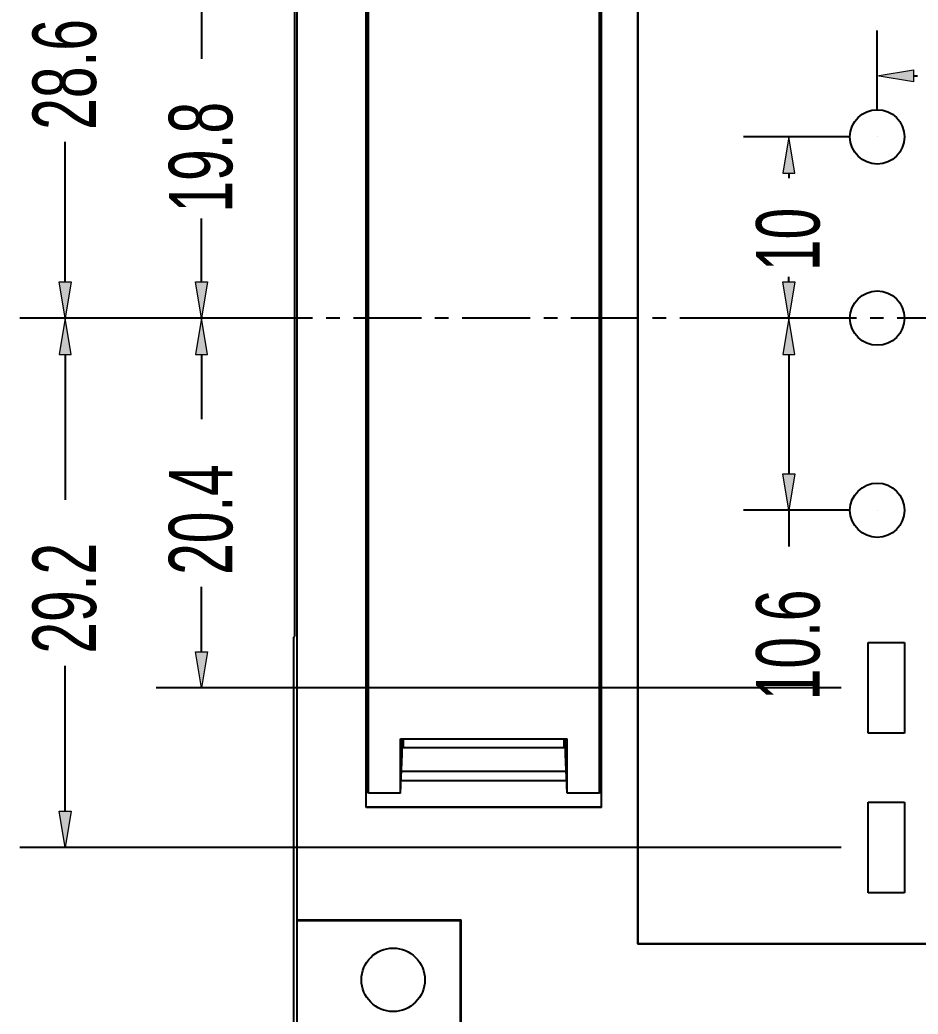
# Model space of a CAD drawing. Header units: inches. Extents: x 0 to 800, y 356 to 444.
# Drawn here: x 512.67 to 523.07, y 399.01 to 410.52 of the extents above; entities that cross this region are included whole.
import ezdxf

# ---------------------------------------------------------------- set-up
doc = ezdxf.new("R2010")
doc.units = ezdxf.units.IN
doc.header["$MEASUREMENT"] = 0
doc.linetypes.add('AI-Linetype-16', pattern=[1.259478, 0.787174, -0.157435, 0.157435, -0.157435])

# ---------------------------------------------------------------- blocks, each defined once
blk = doc.blocks.new('block 2255')
at = {"color": 7, "lineweight": 25, "true_color": 0xffffff}
blk.add_lwpolyline([(515.837, 403.371), (515.837, 395.643)], dxfattribs=at)
blk = doc.blocks.new('block 2256')
at = {"color": 7, "lineweight": 25, "true_color": 0xffffff}
blk.add_lwpolyline([(515.853, 403.387), (515.853, 411.006)], dxfattribs=at)
blk = doc.blocks.new('block 2259')
at = {"color": 7, "lineweight": 25, "true_color": 0xffffff}
blk.add_lwpolyline([(515.879, 398.496), (515.879, 415.645)], dxfattribs=at)
blk = doc.blocks.new('block 2260')
at = {"color": 7, "lineweight": 25, "true_color": 0xffffff}
blk.add_lwpolyline([(516.677, 401.403), (516.677, 412.738)], dxfattribs=at)
blk = doc.blocks.new('block 2261')
at = {"color": 7, "lineweight": 25, "true_color": 0xffffff}
blk.add_lwpolyline([(516.684, 401.718), (516.684, 412.732)], dxfattribs=at)
blk = doc.blocks.new('block 2262')
at = {"color": 7, "lineweight": 25, "true_color": 0xffffff}
blk.add_lwpolyline([(516.704, 401.571), (516.704, 412.716)], dxfattribs=at)
blk = doc.blocks.new('block 2265')
at = {"color": 7, "lineweight": 25, "true_color": 0xffffff}
blk.add_lwpolyline([(517.078, 401.571), (517.078, 402.2)], dxfattribs=at)
blk = doc.blocks.new('block 2266')
at = {"color": 7, "lineweight": 25, "true_color": 0xffffff}
blk.add_lwpolyline([(517.097, 402.021), (517.097, 402.2)], dxfattribs=at)
blk = doc.blocks.new('block 2267')
at = {"color": 7, "lineweight": 25, "true_color": 0xffffff}
blk.add_lwpolyline([(517.111, 402.096), (517.111, 402.2)], dxfattribs=at)
blk = doc.blocks.new('block 2269')
at = {"color": 7, "lineweight": 25, "true_color": 0xffffff}
blk.add_lwpolyline([(516.68, 401.406), (516.684, 401.718)], dxfattribs=at)
blk = doc.blocks.new('block 2270')
at = {"color": 7, "lineweight": 25, "true_color": 0xffffff}
blk.add_lwpolyline([(517.078, 401.571), (517.097, 402.021)], dxfattribs=at)
blk = doc.blocks.new('block 2272')
at = {"color": 7, "lineweight": 25, "true_color": 0xffffff}
blk.add_lwpolyline([(519.005, 401.571), (518.986, 402.021)], dxfattribs=at)
blk = doc.blocks.new('block 2273')
at = {"color": 7, "lineweight": 25, "true_color": 0xffffff}
blk.add_lwpolyline([(517.769, 398.286), (517.769, 400.093)], dxfattribs=at)
blk = doc.blocks.new('block 2276')
at = {"color": 7, "lineweight": 25, "true_color": 0xffffff}
blk.add_lwpolyline([(517.779, 398.286), (517.779, 400.104)], dxfattribs=at)
blk = doc.blocks.new('block 2298')
at = {"color": 7, "lineweight": 25, "true_color": 0xffffff}
blk.add_lwpolyline([(519.403, 401.406), (519.399, 401.718)], dxfattribs=at)
blk = doc.blocks.new('block 2299')
at = {"color": 7, "lineweight": 25, "true_color": 0xffffff}
blk.add_lwpolyline([(518.972, 402.096), (518.972, 402.2)], dxfattribs=at)
blk = doc.blocks.new('block 2300')
at = {"color": 7, "lineweight": 25, "true_color": 0xffffff}
blk.add_lwpolyline([(518.986, 402.021), (518.986, 402.2)], dxfattribs=at)
blk = doc.blocks.new('block 2301')
at = {"color": 7, "lineweight": 25, "true_color": 0xffffff}
blk.add_lwpolyline([(519.005, 401.571), (519.005, 402.2)], dxfattribs=at)
blk = doc.blocks.new('block 2304')
at = {"color": 7, "lineweight": 25, "true_color": 0xffffff}
blk.add_lwpolyline([(519.379, 401.571), (519.379, 412.716)], dxfattribs=at)
blk = doc.blocks.new('block 2305')
at = {"color": 7, "lineweight": 25, "true_color": 0xffffff}
blk.add_lwpolyline([(519.399, 401.718), (519.399, 412.732)], dxfattribs=at)
blk = doc.blocks.new('block 2306')
at = {"color": 7, "lineweight": 25, "true_color": 0xffffff}
blk.add_lwpolyline([(519.405, 401.403), (519.405, 412.738)], dxfattribs=at)
blk = doc.blocks.new('block 2307')
at = {"color": 7, "lineweight": 25, "true_color": 0xffffff}
blk.add_lwpolyline([(519.821, 414.317), (519.821, 399.824)], dxfattribs=at)
blk = doc.blocks.new('block 2308')
at = {"color": 7, "lineweight": 25, "true_color": 0xffffff}
blk.add_lwpolyline([(519.825, 414.312), (519.825, 399.829)], dxfattribs=at)
blk = doc.blocks.new('block 2311')
at = {"color": 7, "lineweight": 25, "true_color": 0xffffff}
blk.add_lwpolyline([(519.405, 401.403), (519.403, 401.406)], dxfattribs=at)
blk = doc.blocks.new('block 2324')
at = {"color": 7, "lineweight": 25, "true_color": 0xffffff}
blk.add_lwpolyline([(522.491, 400.417), (522.491, 401.466)], dxfattribs=at)
blk = doc.blocks.new('block 2325')
at = {"color": 7, "lineweight": 25, "true_color": 0xffffff}
blk.add_lwpolyline([(522.491, 402.264), (522.491, 403.313)], dxfattribs=at)
blk = doc.blocks.new('block 2330')
at = {"color": 7, "lineweight": 25, "true_color": 0xffffff}
blk.add_lwpolyline([(522.911, 403.313), (522.911, 402.264)], dxfattribs=at)
blk = doc.blocks.new('block 2331')
at = {"color": 7, "lineweight": 25, "true_color": 0xffffff}
blk.add_lwpolyline([(522.911, 401.466), (522.911, 400.417)], dxfattribs=at)
blk = doc.blocks.new('block 2346')
at = {"color": 7, "lineweight": 25, "true_color": 0xffffff}
blk.add_lwpolyline([(515.837, 403.371), (515.853, 403.387)], dxfattribs=at)
blk = doc.blocks.new('block 2363')
at = {"color": 7, "lineweight": 25, "true_color": 0xffffff}
blk.add_lwpolyline([(516.677, 401.403), (516.68, 401.406)], dxfattribs=at)
blk = doc.blocks.new('block 2364')
at = {"color": 7, "lineweight": 25, "true_color": 0xffffff}
blk.add_lwpolyline([(519.821, 399.824), (544.389, 399.824)], dxfattribs=at)
blk = doc.blocks.new('block 2365')
at = {"color": 7, "lineweight": 25, "true_color": 0xffffff}
blk.add_lwpolyline([(519.825, 399.829), (544.385, 399.829)], dxfattribs=at)
blk = doc.blocks.new('block 2367')
at = {"color": 7, "lineweight": 25, "true_color": 0xffffff}
blk.add_lwpolyline([(517.769, 400.093), (515.879, 400.093)], dxfattribs=at)
blk = doc.blocks.new('block 2368')
at = {"color": 7, "lineweight": 25, "true_color": 0xffffff}
blk.add_lwpolyline([(515.879, 400.104), (517.779, 400.104)], dxfattribs=at)
blk = doc.blocks.new('block 2374')
at = {"color": 7, "lineweight": 25, "true_color": 0xffffff}
blk.add_lwpolyline([(522.911, 400.417), (522.491, 400.417)], dxfattribs=at)
blk = doc.blocks.new('block 2388')
at = {"color": 7, "lineweight": 25, "true_color": 0xffffff}
blk.add_lwpolyline([(519.405, 401.403), (516.677, 401.403)], dxfattribs=at)
blk = doc.blocks.new('block 2390')
at = {"color": 7, "lineweight": 25, "true_color": 0xffffff}
blk.add_lwpolyline([(519.403, 401.406), (516.68, 401.406)], dxfattribs=at)
blk = doc.blocks.new('block 2391')
at = {"color": 7, "lineweight": 25, "true_color": 0xffffff}
blk.add_lwpolyline([(522.491, 401.466), (522.911, 401.466)], dxfattribs=at)
blk = doc.blocks.new('block 2398')
at = {"color": 7, "lineweight": 25, "true_color": 0xffffff}
blk.add_lwpolyline([(519.379, 401.571), (519.005, 401.571)], dxfattribs=at)
blk = doc.blocks.new('block 2399')
at = {"color": 7, "lineweight": 25, "true_color": 0xffffff}
blk.add_lwpolyline([(517.078, 401.571), (516.704, 401.571)], dxfattribs=at)
blk = doc.blocks.new('block 2400')
at = {"color": 7, "lineweight": 25, "true_color": 0xffffff}
blk.add_lwpolyline([(516.684, 401.718), (516.704, 401.718)], dxfattribs=at)
blk = doc.blocks.new('block 2401')
at = {"color": 7, "lineweight": 25, "true_color": 0xffffff}
blk.add_lwpolyline([(517.084, 401.718), (518.998, 401.718)], dxfattribs=at)
blk = doc.blocks.new('block 2402')
at = {"color": 7, "lineweight": 25, "true_color": 0xffffff}
blk.add_lwpolyline([(519.379, 401.718), (519.399, 401.718)], dxfattribs=at)
blk = doc.blocks.new('block 2406')
at = {"color": 7, "lineweight": 25, "true_color": 0xffffff}
blk.add_lwpolyline([(517.089, 401.823), (518.994, 401.823)], dxfattribs=at)
blk = doc.blocks.new('block 2415')
at = {"color": 7, "lineweight": 25, "true_color": 0xffffff}
blk.add_lwpolyline([(517.779, 400.104), (517.769, 400.093)], dxfattribs=at)
blk = doc.blocks.new('block 2417')
at = {"color": 7, "lineweight": 25, "true_color": 0xffffff}
blk.add_lwpolyline([(518.986, 402.096), (517.097, 402.096)], dxfattribs=at)
blk = doc.blocks.new('block 2418')
at = {"color": 7, "lineweight": 25, "true_color": 0xffffff}
blk.add_lwpolyline([(517.078, 402.2), (519.005, 402.2)], dxfattribs=at)
blk = doc.blocks.new('block 2424')
at = {"color": 7, "lineweight": 25, "true_color": 0xffffff}
blk.add_lwpolyline([(522.911, 402.264), (522.491, 402.264)], dxfattribs=at)
blk = doc.blocks.new('block 2425')
at = {"color": 7, "lineweight": 25, "true_color": 0xffffff}
blk.add_lwpolyline([(522.491, 403.313), (522.911, 403.313)], dxfattribs=at)
blk = doc.blocks.new('block 2434')
at = {"color": 7, "lineweight": 25, "true_color": 0xffffff}
blk.add_lwpolyline([(519.821, 399.824), (519.825, 399.829)], dxfattribs=at)
blk = doc.blocks.new('block 2733')
at = {"color": 7, "lineweight": 25, "true_color": 0xffffff}
blk.add_open_spline([(517.358, 399.409), (517.358, 399.611), (517.194, 399.776), (516.991, 399.776), (516.788, 399.776), (516.624, 399.611), (516.624, 399.409), (516.624, 399.206), (516.788, 399.041), (516.991, 399.041), (517.194, 399.041), (517.358, 399.206), (517.358, 399.409), (517.358, 399.409), (517.358, 399.409), (517.358, 399.409)], degree=3, knots=[0, 0, 0, 0, 1, 1, 1, 2, 2, 2, 3, 3, 3, 4, 4, 4, 5, 5, 5, 5], dxfattribs=at)
blk = doc.blocks.new('block 2736')
at = {"color": 7, "lineweight": 25, "true_color": 0xffffff}
blk.add_open_spline([(522.911, 404.846), (522.911, 405.02), (522.771, 405.161), (522.597, 405.161), (522.423, 405.161), (522.281, 405.02), (522.281, 404.846), (522.281, 404.672), (522.423, 404.531), (522.597, 404.531), (522.771, 404.531), (522.911, 404.672), (522.911, 404.846), (522.911, 404.846), (522.911, 404.846), (522.911, 404.846)], degree=3, knots=[0, 0, 0, 0, 1, 1, 1, 2, 2, 2, 3, 3, 3, 4, 4, 4, 5, 5, 5, 5], dxfattribs=at)
blk = doc.blocks.new('block 2737')
at = {"color": 7, "lineweight": 25, "true_color": 0xffffff}
blk.add_open_spline([(522.911, 407.07), (522.911, 407.245), (522.771, 407.385), (522.597, 407.385), (522.423, 407.385), (522.281, 407.245), (522.281, 407.07), (522.281, 406.896), (522.423, 406.756), (522.597, 406.756), (522.771, 406.756), (522.911, 406.896), (522.911, 407.07), (522.911, 407.07), (522.911, 407.07), (522.911, 407.07)], degree=3, knots=[0, 0, 0, 0, 1, 1, 1, 2, 2, 2, 3, 3, 3, 4, 4, 4, 5, 5, 5, 5], dxfattribs=at)
blk = doc.blocks.new('block 2754')
at = {"color": 7, "lineweight": 25, "true_color": 0xffffff}
blk.add_open_spline([(522.911, 409.169), (522.911, 409.344), (522.771, 409.484), (522.597, 409.484), (522.423, 409.484), (522.281, 409.344), (522.281, 409.169), (522.281, 408.996), (522.423, 408.855), (522.597, 408.855), (522.771, 408.855), (522.911, 408.996), (522.911, 409.169), (522.911, 409.169), (522.911, 409.169), (522.911, 409.169)], degree=3, knots=[0, 0, 0, 0, 1, 1, 1, 2, 2, 2, 3, 3, 3, 4, 4, 4, 5, 5, 5, 5], dxfattribs=at)
blk = doc.blocks.new('block 3613')
at = {"color": 1, "linetype": 'AI-Linetype-16', "lineweight": 25, "true_color": 0xff0000}
blk.add_lwpolyline([(551.324, 407.07), (512.886, 407.07)], dxfattribs=at)
blk = doc.blocks.new('block 3820')
at = {"color": 5, "lineweight": 25, "true_color": 0x0000ff}
blk.add_lwpolyline([(522.177, 400.941), (512.669, 400.941)], dxfattribs=at)
blk = doc.blocks.new('block 3821')
at = {"color": 5, "lineweight": 25, "true_color": 0x0000ff}
blk.add_lwpolyline([(513.932, 407.07), (512.669, 407.07)], dxfattribs=at)
blk = doc.blocks.new('block 3822')
at = {"color": 5, "lineweight": 25, "true_color": 0x0000ff}
blk.add_lwpolyline([(513.193, 401.361), (513.193, 403.046)], dxfattribs=at)
blk = doc.blocks.new('block 3823')
at = {"color": 5, "lineweight": 25, "true_color": 0x0000ff}
blk.add_lwpolyline([(513.193, 406.651), (513.193, 404.966)], dxfattribs=at)
blk = doc.blocks.new('block 3824')
at = {"true_color": 0x0000ff}
h = blk.add_hatch(color=5, dxfattribs=at)
h.dxf.hatch_style = 2
h.paths.add_polyline_path([(513.124, 401.361), (513.264, 401.361), (513.193, 400.941)])
at = {"lineweight": 0}
blk.add_lwpolyline([(513.124, 401.361), (513.264, 401.361), (513.193, 400.941), (513.124, 401.361)], dxfattribs=at)
blk = doc.blocks.new('block 3825')
at = {"true_color": 0x0000ff}
h = blk.add_hatch(color=5, dxfattribs=at)
h.dxf.hatch_style = 2
h.paths.add_polyline_path([(513.124, 406.651), (513.264, 406.651), (513.193, 407.07)])
at = {"lineweight": 0}
blk.add_lwpolyline([(513.124, 406.651), (513.264, 406.651), (513.193, 407.07), (513.124, 406.651)], dxfattribs=at)
blk = doc.blocks.new('block 3826')
at = {"color": 3, "true_color": 0x00ff00, "insert": (513.561, 403.186), "char_height": 0.7347, "attachment_point": 7, "rotation": 90}
blk.add_mtext('\\fAdobe Song Std L|b0|i0|c0|p34;\\W0.67;29.2', dxfattribs=at)
blk = doc.blocks.new('block 3827')
at = {"lineweight": 0}
blk.add_lwpolyline([(522.491, 400.941), (522.491, 400.941)], dxfattribs=at)
blk = doc.blocks.new('block 3828')
at = {"lineweight": 0}
blk.add_lwpolyline([(514.247, 407.07), (514.247, 407.07)], dxfattribs=at)
blk = doc.blocks.new('block 3829')
at = {"lineweight": 0}
blk.add_lwpolyline([(513.193, 407.07), (513.193, 407.07)], dxfattribs=at)
blk = doc.blocks.new('block 3819')
for name in ['block 3821', 'block 3825', 'block 3829', 'block 3828', 'block 3823', 'block 3826', 'block 3822', 'block 3824', 'block 3820', 'block 3827']:
    blk.add_blockref(name, (0, 0))
blk = doc.blocks.new('block 3831')
at = {"color": 5, "lineweight": 25, "true_color": 0x0000ff}
blk.add_lwpolyline([(522.177, 402.789), (514.247, 402.789)], dxfattribs=at)
blk = doc.blocks.new('block 3832')
at = {"color": 5, "lineweight": 25, "true_color": 0x0000ff}
blk.add_lwpolyline([(515.25, 407.07), (514.247, 407.07)], dxfattribs=at)
blk = doc.blocks.new('block 3833')
at = {"color": 5, "lineweight": 25, "true_color": 0x0000ff}
blk.add_lwpolyline([(514.771, 403.208), (514.771, 403.958)], dxfattribs=at)
blk = doc.blocks.new('block 3834')
at = {"color": 5, "lineweight": 25, "true_color": 0x0000ff}
blk.add_lwpolyline([(514.771, 406.651), (514.771, 405.901)], dxfattribs=at)
blk = doc.blocks.new('block 3835')
at = {"true_color": 0x0000ff}
h = blk.add_hatch(color=5, dxfattribs=at)
h.dxf.hatch_style = 2
h.paths.add_polyline_path([(514.702, 403.208), (514.842, 403.208), (514.771, 402.789)])
at = {"lineweight": 0}
blk.add_lwpolyline([(514.702, 403.208), (514.842, 403.208), (514.771, 402.789), (514.702, 403.208)], dxfattribs=at)
blk = doc.blocks.new('block 3836')
at = {"true_color": 0x0000ff}
h = blk.add_hatch(color=5, dxfattribs=at)
h.dxf.hatch_style = 2
h.paths.add_polyline_path([(514.702, 406.651), (514.842, 406.651), (514.771, 407.07)])
at = {"lineweight": 0}
blk.add_lwpolyline([(514.702, 406.651), (514.842, 406.651), (514.771, 407.07), (514.702, 406.651)], dxfattribs=at)
blk = doc.blocks.new('block 3837')
at = {"color": 3, "true_color": 0x00ff00, "insert": (515.139, 404.098), "char_height": 0.7347, "attachment_point": 7, "rotation": 90}
blk.add_mtext('\\fAdobe Song Std L|b0|i0|c0|p34;\\W0.67;20.4', dxfattribs=at)
blk = doc.blocks.new('block 3838')
at = {"lineweight": 0}
blk.add_lwpolyline([(522.491, 402.789), (522.491, 402.789)], dxfattribs=at)
blk = doc.blocks.new('block 3839')
at = {"lineweight": 0}
blk.add_lwpolyline([(515.564, 407.07), (515.564, 407.07)], dxfattribs=at)
blk = doc.blocks.new('block 3840')
at = {"lineweight": 0}
blk.add_lwpolyline([(514.771, 407.07), (514.771, 407.07)], dxfattribs=at)
blk = doc.blocks.new('block 3830')
for name in ['block 3832', 'block 3836', 'block 3840', 'block 3839', 'block 3834', 'block 3837', 'block 3833', 'block 3835', 'block 3831', 'block 3838']:
    blk.add_blockref(name, (0, 0))
blk = doc.blocks.new('block 3842')
at = {"color": 5, "lineweight": 25, "true_color": 0x0000ff}
blk.add_lwpolyline([(522.177, 411.227), (514.247, 411.227)], dxfattribs=at)
blk = doc.blocks.new('block 3843')
at = {"color": 5, "lineweight": 25, "true_color": 0x0000ff}
blk.add_lwpolyline([(515.564, 407.07), (514.247, 407.07)], dxfattribs=at)
blk = doc.blocks.new('block 3844')
at = {"color": 5, "lineweight": 25, "true_color": 0x0000ff}
blk.add_lwpolyline([(514.771, 410.807), (514.771, 410.073)], dxfattribs=at)
blk = doc.blocks.new('block 3845')
at = {"color": 5, "lineweight": 25, "true_color": 0x0000ff}
blk.add_lwpolyline([(514.771, 407.49), (514.771, 408.224)], dxfattribs=at)
blk = doc.blocks.new('block 3846')
at = {"true_color": 0x0000ff}
h = blk.add_hatch(color=5, dxfattribs=at)
h.dxf.hatch_style = 2
h.paths.add_polyline_path([(514.702, 410.807), (514.842, 410.807), (514.771, 411.227)])
at = {"lineweight": 0}
blk.add_lwpolyline([(514.702, 410.807), (514.842, 410.807), (514.771, 411.227), (514.702, 410.807)], dxfattribs=at)
blk = doc.blocks.new('block 3847')
at = {"true_color": 0x0000ff}
h = blk.add_hatch(color=5, dxfattribs=at)
h.dxf.hatch_style = 2
h.paths.add_polyline_path([(514.702, 407.49), (514.842, 407.49), (514.771, 407.07)])
at = {"lineweight": 0}
blk.add_lwpolyline([(514.702, 407.49), (514.842, 407.49), (514.771, 407.07), (514.702, 407.49)], dxfattribs=at)
blk = doc.blocks.new('block 3848')
at = {"color": 3, "true_color": 0x00ff00, "insert": (515.139, 408.293), "char_height": 0.7347, "attachment_point": 7, "rotation": 90}
blk.add_mtext('\\fAdobe Song Std L|b0|i0|c0|p34;\\W0.67;19.8', dxfattribs=at)
blk = doc.blocks.new('block 3849')
at = {"lineweight": 0}
blk.add_lwpolyline([(522.491, 411.227), (522.491, 411.227)], dxfattribs=at)
blk = doc.blocks.new('block 3850')
at = {"lineweight": 0}
blk.add_lwpolyline([(515.879, 407.07), (515.879, 407.07)], dxfattribs=at)
blk = doc.blocks.new('block 3851')
at = {"lineweight": 0}
blk.add_lwpolyline([(514.771, 407.07), (514.771, 407.07)], dxfattribs=at)
blk = doc.blocks.new('block 3841')
for name in ['block 3842', 'block 3846', 'block 3849', 'block 3844', 'block 3848', 'block 3845', 'block 3847', 'block 3843', 'block 3851', 'block 3850']:
    blk.add_blockref(name, (0, 0))
blk = doc.blocks.new('block 3853')
at = {"color": 5, "lineweight": 25, "true_color": 0x0000ff}
blk.add_lwpolyline([(522.177, 413.074), (512.669, 413.074)], dxfattribs=at)
blk = doc.blocks.new('block 3854')
at = {"color": 5, "lineweight": 25, "true_color": 0x0000ff}
blk.add_lwpolyline([(515.25, 407.07), (512.669, 407.07)], dxfattribs=at)
blk = doc.blocks.new('block 3855')
at = {"color": 5, "lineweight": 25, "true_color": 0x0000ff}
blk.add_lwpolyline([(513.193, 412.654), (513.193, 411.032)], dxfattribs=at)
blk = doc.blocks.new('block 3856')
at = {"color": 5, "lineweight": 25, "true_color": 0x0000ff}
blk.add_lwpolyline([(513.193, 407.49), (513.193, 409.112)], dxfattribs=at)
blk = doc.blocks.new('block 3857')
at = {"true_color": 0x0000ff}
h = blk.add_hatch(color=5, dxfattribs=at)
h.dxf.hatch_style = 2
h.paths.add_polyline_path([(513.124, 412.654), (513.264, 412.654), (513.193, 413.074)])
at = {"lineweight": 0}
blk.add_lwpolyline([(513.124, 412.654), (513.264, 412.654), (513.193, 413.074), (513.124, 412.654)], dxfattribs=at)
blk = doc.blocks.new('block 3858')
at = {"true_color": 0x0000ff}
h = blk.add_hatch(color=5, dxfattribs=at)
h.dxf.hatch_style = 2
h.paths.add_polyline_path([(513.124, 407.49), (513.264, 407.49), (513.193, 407.07)])
at = {"lineweight": 0}
blk.add_lwpolyline([(513.124, 407.49), (513.264, 407.49), (513.193, 407.07), (513.124, 407.49)], dxfattribs=at)
blk = doc.blocks.new('block 3859')
at = {"color": 3, "true_color": 0x00ff00, "insert": (513.561, 409.252), "char_height": 0.7347, "attachment_point": 7, "rotation": 90}
blk.add_mtext('\\fAdobe Song Std L|b0|i0|c0|p34;\\W0.67;28.6', dxfattribs=at)
blk = doc.blocks.new('block 3860')
at = {"lineweight": 0}
blk.add_lwpolyline([(522.491, 413.074), (522.491, 413.074)], dxfattribs=at)
blk = doc.blocks.new('block 3861')
at = {"lineweight": 0}
blk.add_lwpolyline([(515.564, 407.07), (515.564, 407.07)], dxfattribs=at)
blk = doc.blocks.new('block 3862')
at = {"lineweight": 0}
blk.add_lwpolyline([(513.193, 407.07), (513.193, 407.07)], dxfattribs=at)
blk = doc.blocks.new('block 3852')
for name in ['block 3853', 'block 3857', 'block 3860', 'block 3855', 'block 3859', 'block 3856', 'block 3858', 'block 3854', 'block 3862', 'block 3861']:
    blk.add_blockref(name, (0, 0))
blk = doc.blocks.new('block 3873')
at = {"color": 5, "lineweight": 25, "true_color": 0x0000ff}
blk.add_lwpolyline([(522.281, 407.07), (521.047, 407.07)], dxfattribs=at)
blk = doc.blocks.new('block 3874')
at = {"color": 5, "lineweight": 25, "true_color": 0x0000ff}
blk.add_lwpolyline([(522.281, 404.846), (521.047, 404.846)], dxfattribs=at)
blk = doc.blocks.new('block 3875')
at = {"color": 5, "lineweight": 25, "true_color": 0x0000ff}
blk.add_lwpolyline([(521.571, 406.651), (521.571, 405.266)], dxfattribs=at)
blk = doc.blocks.new('block 3876')
at = {"color": 5, "lineweight": 25, "true_color": 0x0000ff}
blk.add_lwpolyline([(521.571, 404.846), (521.571, 404.426)], dxfattribs=at)
blk = doc.blocks.new('block 3877')
at = {"true_color": 0x0000ff}
h = blk.add_hatch(color=5, dxfattribs=at)
h.dxf.hatch_style = 2
h.paths.add_polyline_path([(521.502, 406.651), (521.642, 406.651), (521.571, 407.07)])
at = {"lineweight": 0}
blk.add_lwpolyline([(521.502, 406.651), (521.642, 406.651), (521.571, 407.07), (521.502, 406.651)], dxfattribs=at)
blk = doc.blocks.new('block 3878')
at = {"true_color": 0x0000ff}
h = blk.add_hatch(color=5, dxfattribs=at)
h.dxf.hatch_style = 2
h.paths.add_polyline_path([(521.502, 405.266), (521.642, 405.266), (521.571, 404.846)])
at = {"lineweight": 0}
blk.add_lwpolyline([(521.502, 405.266), (521.642, 405.266), (521.571, 404.846), (521.502, 405.266)], dxfattribs=at)
blk = doc.blocks.new('block 3879')
at = {"color": 3, "true_color": 0x00ff00, "insert": (521.939, 402.646), "char_height": 0.7347, "attachment_point": 7, "rotation": 90}
blk.add_mtext('\\fAdobe Song Std L|b0|i0|c0|p34;\\W0.67;10.6', dxfattribs=at)
blk = doc.blocks.new('block 3880')
at = {"lineweight": 0}
blk.add_lwpolyline([(522.597, 407.07), (522.597, 407.07)], dxfattribs=at)
blk = doc.blocks.new('block 3881')
at = {"lineweight": 0}
blk.add_lwpolyline([(522.597, 404.846), (522.597, 404.846)], dxfattribs=at)
blk = doc.blocks.new('block 3882')
at = {"lineweight": 0}
blk.add_lwpolyline([(521.571, 404.846), (521.571, 404.846)], dxfattribs=at)
blk = doc.blocks.new('block 3872')
for name in ['block 3873', 'block 3877', 'block 3880', 'block 3875', 'block 3878', 'block 3874', 'block 3876', 'block 3882', 'block 3881', 'block 3879']:
    blk.add_blockref(name, (0, 0))
blk = doc.blocks.new('block 3884')
at = {"color": 5, "lineweight": 25, "true_color": 0x0000ff}
blk.add_lwpolyline([(522.281, 409.169), (521.047, 409.169)], dxfattribs=at)
blk = doc.blocks.new('block 3885')
at = {"color": 5, "lineweight": 25, "true_color": 0x0000ff}
blk.add_lwpolyline([(522.281, 407.07), (521.047, 407.07)], dxfattribs=at)
blk = doc.blocks.new('block 3886')
at = {"color": 5, "lineweight": 25, "true_color": 0x0000ff}
blk.add_lwpolyline([(521.571, 408.75), (521.571, 408.693)], dxfattribs=at)
blk = doc.blocks.new('block 3887')
at = {"color": 5, "lineweight": 25, "true_color": 0x0000ff}
blk.add_lwpolyline([(521.571, 407.49), (521.571, 407.547)], dxfattribs=at)
blk = doc.blocks.new('block 3888')
at = {"true_color": 0x0000ff}
h = blk.add_hatch(color=5, dxfattribs=at)
h.dxf.hatch_style = 2
h.paths.add_polyline_path([(521.502, 408.75), (521.642, 408.75), (521.571, 409.169)])
at = {"lineweight": 0}
blk.add_lwpolyline([(521.502, 408.75), (521.642, 408.75), (521.571, 409.169), (521.502, 408.75)], dxfattribs=at)
blk = doc.blocks.new('block 3889')
at = {"true_color": 0x0000ff}
h = blk.add_hatch(color=5, dxfattribs=at)
h.dxf.hatch_style = 2
h.paths.add_polyline_path([(521.502, 407.49), (521.642, 407.49), (521.571, 407.07)])
at = {"lineweight": 0}
blk.add_lwpolyline([(521.502, 407.49), (521.642, 407.49), (521.571, 407.07), (521.502, 407.49)], dxfattribs=at)
blk = doc.blocks.new('block 3890')
at = {"color": 3, "true_color": 0x00ff00, "insert": (521.939, 407.616), "char_height": 0.7347, "attachment_point": 7, "rotation": 90}
blk.add_mtext('\\fAdobe Song Std L|b0|i0|c0|p34;\\W0.67;10', dxfattribs=at)
blk = doc.blocks.new('block 3891')
at = {"lineweight": 0}
blk.add_lwpolyline([(522.597, 409.169), (522.597, 409.169)], dxfattribs=at)
blk = doc.blocks.new('block 3892')
at = {"lineweight": 0}
blk.add_lwpolyline([(522.597, 407.07), (522.597, 407.07)], dxfattribs=at)
blk = doc.blocks.new('block 3893')
at = {"lineweight": 0}
blk.add_lwpolyline([(521.571, 407.07), (521.571, 407.07)], dxfattribs=at)
blk = doc.blocks.new('block 3883')
for name in ['block 3884', 'block 3888', 'block 3891', 'block 3886', 'block 3890', 'block 3889', 'block 3887', 'block 3885', 'block 3893', 'block 3892']:
    blk.add_blockref(name, (0, 0))
blk = doc.blocks.new('block 3895')
at = {"color": 5, "lineweight": 25, "true_color": 0x0000ff}
blk.add_lwpolyline([(524.275, 409.484), (524.275, 410.401)], dxfattribs=at)
blk = doc.blocks.new('block 3896')
at = {"color": 5, "lineweight": 25, "true_color": 0x0000ff}
blk.add_lwpolyline([(522.597, 409.484), (522.597, 410.401)], dxfattribs=at)
blk = doc.blocks.new('block 3897')
at = {"color": 5, "lineweight": 25, "true_color": 0x0000ff}
blk.add_lwpolyline([(523.855, 409.876), (523.81, 409.876)], dxfattribs=at)
blk = doc.blocks.new('block 3898')
at = {"color": 5, "lineweight": 25, "true_color": 0x0000ff}
blk.add_lwpolyline([(523.016, 409.876), (523.062, 409.876)], dxfattribs=at)
blk = doc.blocks.new('block 3899')
at = {"color": 3, "true_color": 0x00ff00, "insert": (523.201, 409.509), "char_height": 0.7347, "attachment_point": 7}
blk.add_mtext('\\fAdobe Song Std L|b0|i0|c0|p34;\\W0.67;8', dxfattribs=at)
blk = doc.blocks.new('block 3900')
at = {"true_color": 0x0000ff}
h = blk.add_hatch(color=5, dxfattribs=at)
h.dxf.hatch_style = 2
h.paths.add_polyline_path([(523.855, 409.946), (523.855, 409.806), (524.275, 409.876)])
at = {"lineweight": 0}
blk.add_lwpolyline([(523.855, 409.946), (523.855, 409.806), (524.275, 409.876), (523.855, 409.946)], dxfattribs=at)
blk = doc.blocks.new('block 3901')
at = {"true_color": 0x0000ff}
h = blk.add_hatch(color=5, dxfattribs=at)
h.dxf.hatch_style = 2
h.paths.add_polyline_path([(523.016, 409.946), (523.016, 409.806), (522.597, 409.876)])
at = {"lineweight": 0}
blk.add_lwpolyline([(523.016, 409.946), (523.016, 409.806), (522.597, 409.876), (523.016, 409.946)], dxfattribs=at)
blk = doc.blocks.new('block 3902')
at = {"lineweight": 0}
blk.add_lwpolyline([(524.275, 409.169), (524.275, 409.169)], dxfattribs=at)
blk = doc.blocks.new('block 3903')
at = {"lineweight": 0}
blk.add_lwpolyline([(522.597, 409.169), (522.597, 409.169)], dxfattribs=at)
blk = doc.blocks.new('block 3904')
at = {"lineweight": 0}
blk.add_lwpolyline([(522.597, 409.876), (522.597, 409.876)], dxfattribs=at)
blk = doc.blocks.new('block 3894')
for name in ['block 3896', 'block 3895', 'block 3899', 'block 3901', 'block 3904', 'block 3898', 'block 3897', 'block 3900', 'block 3903', 'block 3902']:
    blk.add_blockref(name, (0, 0))

msp = doc.modelspace()

# ---------------------------------------------------------------- block references
for name in ['block 2259', 'block 2307', 'block 2308', 'block 3852', 'block 2260', 'block 2261', 'block 2262', 'block 2304', 'block 2305', 'block 2306', 'block 3841', 'block 2256', 'block 3894', 'block 2754', 'block 3883', 'block 2737', 'block 3819', 'block 3613', 'block 3830', 'block 3872', 'block 2736', 'block 2346', 'block 2255', 'block 2325', 'block 2425', 'block 2330', 'block 2424', 'block 2265', 'block 2418', 'block 2266', 'block 2267', 'block 2299', 'block 2300', 'block 2301', 'block 2417', 'block 2270', 'block 2272', 'block 2406', 'block 2269', 'block 2400', 'block 2401', 'block 2402', 'block 2298', 'block 2399', 'block 2398', 'block 2324', 'block 2391', 'block 2331', 'block 2363', 'block 2388', 'block 2390', 'block 2311', 'block 2374', 'block 2368', 'block 2367', 'block 2415', 'block 2273', 'block 2276', 'block 2733', 'block 2434', 'block 2364', 'block 2365']:
    msp.add_blockref(name, (0, 0))

doc.saveas('drawing.dxf')
